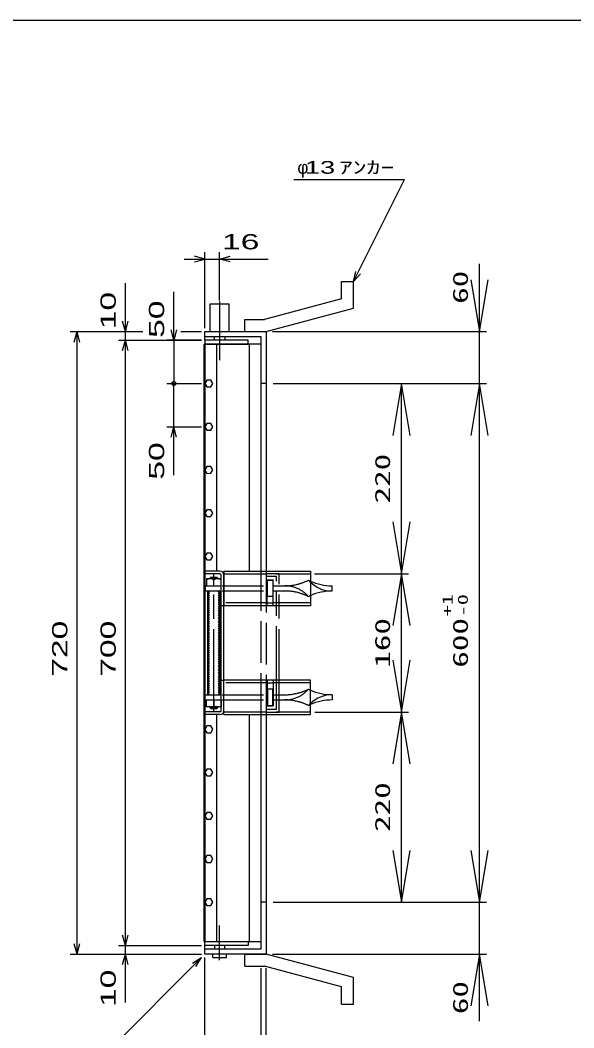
# Model space of a CAD drawing. Units: millimetres, scale not verified. Extents: x -1456 to 1389, y -1026 to 839.
# Drawn here: x -173 to 468, y -327 to 839 of the extents above; entities that cross this region are included whole.
import ezdxf
from ezdxf.enums import TextEntityAlignment as Align

# ---------------------------------------------------------------- set-up
doc = ezdxf.new("R2010")
doc.units = ezdxf.units.MM
doc.header["$LTSCALE"] = 8
for name, pattern in [('CHAIN', [18.5, 12, -1.5, 3.5, -1.5]), ('CHAIN_DOUBLE_DASH', [23.5, 12, -1.5, 3.5, -1.5, 3.5, -1.5]), ('DASHED', [7.5, 6, -1.5]), ('LONG_DASHED_DOTTED', [15.25, 12, -1.5, 0.25, -1.5])]:
    doc.linetypes.add(name, pattern=pattern)
for name, color, linetype, lineweight in [('0_2', 150, 'Continuous', 25), ('16', 3, 'Continuous', 25), ('17', 2, 'Continuous', 25), ('19', 6, 'Continuous', 25), ('22', 4, 'Continuous', 25)]:
    doc.layers.add(name, color=color, linetype=linetype, lineweight=lineweight)
doc.styles.add('ベクトル', font='')
doc.styles.add('ＭＳ ゴシック', font='')
doc.styles.get('ベクトル').set_extended_font_data('ベクトル')
doc.styles.get('ＭＳ ゴシック').set_extended_font_data('MS Gothic')

# ---------------------------------------------------------------- blocks, each defined once
blk = doc.blocks.new('open_arrow')
at = {"color": 0, "linetype": 'Continuous', "lineweight": -2}
blk.add_lwpolyline([(7.5, 1.25), (0, 0), (7.5, -1.25)], dxfattribs=at)

msp = doc.modelspace()

# ---------------------------------------------------------------- hatches: boundary and pattern name
at = {"layer": '17', "lineweight": 13}
h = msp.add_hatch(dxfattribs=at)
h.set_pattern_fill('USER', style=0, pattern_type=2)
h.set_pattern_definition([(135, (-117.031, 460.866), (-1.06066, -1.06066), [])])
h.paths.add_polyline_path([(44.068, 58.5), (44.068, 178.5), (46.068, 178.5), (46.068, 58.5)])
h = msp.add_hatch(dxfattribs=at)
h.set_pattern_fill('USER', style=0, pattern_type=2)
h.set_pattern_definition([(135, (-110.031, 460.866), (-1.06066, -1.06066), [])])
h.paths.add_polyline_path([(56.068, 58.5), (56.068, 178.5), (58.068, 178.5), (58.068, 58.5)])

# ---------------------------------------------------------------- linework, layer by layer
at = {"layer": '0_2'}
msp.add_line((-1379.2, 838.8), (1388.8, 838.8), dxfattribs=at)
at = {"layer": '16'}
for p, q in [((90.768, 468.5), (40.768, 468.5)), ((40.768, 468.5), (40.768, 464)), ((90.768, 464), (90.768, 468.5)), ((40.068, -227), (40.068, 464)), ((40.068, 464), (40.768, 464)), ((40.768, 464), (90.768, 464)), ((40.768, 464), (40.768, -227)), ((105.768, 464), (40.768, 464)), ((54.268, 464), (54.268, 201.5)), ((92.268, 201.5), (92.268, 464)), ((105.768, 201.5), (105.768, 464)), ((42.987, 422.379), (40.768, 418.465)), ((47.487, 422.415), (42.987, 422.379)), ((49.768, 418.5), (47.487, 422.415)), ((40.768, 418.465), (43.049, 414.585)), ((43.049, 414.585), (47.548, 414.621)), ((47.548, 414.621), (49.768, 418.535)), ((42.987, 372.379), (40.768, 368.465)), ((40.768, 368.465), (43.049, 364.585)), ((47.487, 372.415), (42.987, 372.379)), ((43.049, 364.585), (47.548, 364.621)), ((49.768, 368.5), (47.487, 372.415)), ((47.548, 364.621), (49.768, 368.535)), ((42.987, 322.379), (40.768, 318.465)), ((40.768, 318.465), (43.049, 314.585)), ((47.487, 322.415), (42.987, 322.379)), ((49.768, 318.5), (47.487, 322.415)), ((47.548, 314.621), (49.768, 318.535)), ((43.049, 314.585), (47.548, 314.621)), ((42.987, 272.379), (40.768, 268.465)), ((40.768, 268.465), (43.049, 264.585)), ((47.487, 272.415), (42.987, 272.379)), ((49.768, 268.5), (47.487, 272.415)), ((47.548, 264.621), (49.768, 268.535)), ((43.049, 264.585), (47.548, 264.621)), ((42.987, 222.379), (40.768, 218.465)), ((47.487, 222.415), (42.987, 222.379)), ((49.768, 218.5), (47.487, 222.415)), ((40.768, 218.465), (43.049, 214.585)), ((43.049, 214.585), (47.548, 214.621)), ((47.548, 214.621), (49.768, 218.535)), ((54.268, 35.5), (54.268, -227)), ((92.268, -227), (92.268, 35.5)), ((105.768, -227), (105.768, 35.5)), ((42.987, 22.379), (40.768, 18.465)), ((40.768, 18.465), (43.049, 14.585)), ((47.487, 22.415), (42.987, 22.379)), ((43.049, 14.585), (47.548, 14.621)), ((49.768, 18.5), (47.487, 22.415)), ((47.548, 14.621), (49.768, 18.535)), ((42.987, -27.621), (40.768, -31.535)), ((40.768, -31.535), (43.049, -35.415)), ((47.487, -27.585), (42.987, -27.621)), ((49.768, -31.5), (47.487, -27.585)), ((47.548, -35.379), (49.768, -31.465)), ((43.049, -35.415), (47.548, -35.379)), ((42.987, -77.621), (40.768, -81.535)), ((40.768, -81.535), (43.049, -85.415)), ((47.487, -77.585), (42.987, -77.621)), ((49.768, -81.5), (47.487, -77.585)), ((47.548, -85.379), (49.768, -81.465)), ((43.049, -85.415), (47.548, -85.379)), ((42.987, -127.621), (40.768, -131.535)), ((47.487, -127.585), (42.987, -127.621)), ((49.768, -131.5), (47.487, -127.585)), ((40.768, -131.535), (43.049, -135.415)), ((43.049, -135.415), (47.548, -135.379)), ((47.548, -135.379), (49.768, -131.465)), ((42.987, -177.621), (40.768, -181.535)), ((40.768, -181.535), (43.049, -185.415)), ((47.487, -177.585), (42.987, -177.621)), ((43.049, -185.415), (47.548, -185.379)), ((49.768, -181.5), (47.487, -177.585)), ((47.548, -185.379), (49.768, -181.465)), ((40.768, -227), (40.068, -227)), ((40.768, -227), (90.768, -227)), ((40.768, -231.5), (40.768, -227)), ((40.768, -227), (105.768, -227)), ((90.768, -231.5), (40.768, -231.5)), ((90.768, -227), (90.768, -231.5))]:
    msp.add_line(p, q, dxfattribs=at)
at = {"layer": '17', "color": 3}
for p, q in [((57.968, 201.5), (40.768, 201.5)), ((40.768, 198.3), (40.768, 201.5)), ((57.968, 198.3), (40.768, 198.3)), ((62.768, 201.5), (62.768, 161.5)), ((62.768, 201.5), (162.768, 201.5)), ((162.768, 201.5), (162.768, 161.5)), ((59.568, 40.3), (59.568, 196.7)), ((62.768, 40.3), (62.768, 196.7)), ((112.768, 191.5), (119.768, 191.5)), ((112.768, 161.5), (112.768, 191.5)), ((119.768, 161.5), (119.768, 191.5)), ((112.768, 164.7), (119.768, 164.7)), ((62.768, 161.5), (59.568, 161.5)), ((162.768, 161.5), (62.768, 161.5)), ((59.568, 75.5), (62.768, 75.5)), ((62.768, 35.5), (62.768, 75.5)), ((162.768, 75.5), (62.768, 75.5)), ((112.768, 75.5), (112.768, 45.5)), ((112.768, 72.3), (119.768, 72.3)), ((119.768, 75.5), (119.768, 45.5)), ((162.768, 35.5), (162.768, 75.5)), ((57.968, 38.7), (40.768, 38.7)), ((40.768, 38.7), (40.768, 35.5)), ((57.968, 35.5), (40.768, 35.5)), ((62.768, 35.5), (162.768, 35.5)), ((112.768, 45.5), (119.768, 45.5))]:
    msp.add_line(p, q, dxfattribs=at)
at = {"layer": '17', "color": 3, "linetype": 'DASHED'}
for p, q in [((62.768, 198.3), (162.768, 198.3)), ((112.768, 164.7), (62.768, 164.7)), ((162.768, 164.7), (119.768, 164.7)), ((112.768, 72.3), (62.768, 72.3)), ((162.768, 72.3), (119.768, 72.3)), ((62.768, 38.7), (162.768, 38.7))]:
    msp.add_line(p, q, dxfattribs=at)
at = {"layer": '17', "color": 171, "linetype": 'DASHED'}
for p, q in [((105.768, 35.5), (105.768, 201.5)), ((111.768, 201.5), (111.768, 35.5))]:
    msp.add_line(p, q, dxfattribs=at)
at = {"layer": '17'}
for p, q in [((59.568, 192.5), (42.568, 192.5)), ((42.568, 192.5), (42.568, 184.5)), ((46.068, 193), (47.568, 194.5)), ((46.068, 192.5), (46.068, 193)), ((46.068, 193), (56.068, 193)), ((46.88, 192.5), (46.88, 193.812)), ((47.568, 194.5), (54.568, 194.5)), ((51.068, 184.5), (51.068, 191.605)), ((56.068, 193), (54.568, 194.5)), ((55.256, 192.5), (55.256, 193.812)), ((56.068, 192.5), (56.068, 193)), ((59.568, 184.5), (59.568, 192.5)), ((113.268, 172), (113.268, 191)), ((113.268, 191), (119.268, 191)), ((119.268, 191), (119.268, 172)), ((41.068, 184.5), (41.068, 178.5)), ((41.068, 184.5), (59.568, 184.5)), ((41.068, 178.5), (59.568, 178.5)), ((42.568, 184.5), (59.568, 184.5)), ((45.068, 58.5), (45.068, 178.5)), ((57.068, 178.5), (57.068, 58.5)), ((188.068, 178.56), (188.068, 184.5)), ((119.268, 172), (113.268, 172)), ((41.068, 52.5), (41.068, 58.5)), ((41.068, 58.5), (59.568, 58.5)), ((119.268, 65), (113.268, 65)), ((113.268, 65), (113.268, 46)), ((119.268, 46), (119.268, 65)), ((188.068, 58.44), (188.068, 52.5)), ((41.068, 52.5), (59.568, 52.5)), ((42.568, 44.5), (42.568, 52.5)), ((42.568, 52.5), (59.568, 52.5)), ((51.068, 52.5), (51.068, 45.395)), ((59.568, 52.5), (59.568, 44.5)), ((59.568, 44.5), (42.568, 44.5)), ((46.068, 44.5), (46.068, 44)), ((46.068, 44), (56.068, 44)), ((46.068, 44), (47.568, 42.5)), ((46.88, 44.5), (46.88, 43.188)), ((47.568, 42.5), (54.568, 42.5)), ((56.068, 44), (54.568, 42.5)), ((55.256, 44.5), (55.256, 43.188)), ((56.068, 44.5), (56.068, 44)), ((113.268, 46), (119.268, 46))]:
    msp.add_line(p, q, dxfattribs=at)
at = {"layer": '17', "color": 33, "linetype": 'CHAIN'}
msp.add_line((51.068, 38.346), (51.068, 197.753), dxfattribs=at)
at = {"layer": '17', "color": 7}
for p, q in [((44.068, 58.5), (44.068, 178.5)), ((58.068, 178.5), (58.068, 58.5))]:
    msp.add_line(p, q, dxfattribs=at)
at = {"layer": '17', "linetype": 'DASHED'}
for p, q in [((60.653, 184.5), (113.268, 184.5)), ((60.653, 178.5), (113.268, 178.5)), ((119.268, 184.5), (133.068, 184.5)), ((119.268, 178.5), (133.068, 178.5)), ((60.653, 58.5), (113.268, 58.5)), ((119.268, 58.5), (133.068, 58.5)), ((60.653, 52.5), (113.268, 52.5)), ((119.268, 52.5), (133.068, 52.5))]:
    msp.add_line(p, q, dxfattribs=at)
at = {"layer": '17', "color": 3}
for centre, radius, start, end in [((57.968, 196.7), 4.8, 0, 90), ((57.968, 196.7), 1.6, 0, 90), ((57.968, 40.3), 4.8, 270, 0), ((57.968, 40.3), 1.6, 270, 0)]:
    msp.add_arc(centre, radius, start, end, dxfattribs=at)
at = {"layer": '17'}
for centre, radius, start, end in [((46.818, 182.055), 10.453, 66.00934, 113.99066), ((55.318, 182.055), 10.453, 66.00934, 113.99066), ((188.068, 245.923), 61.423, 245.67592, 270), ((188.068, 215), 36.5, 226.11997, 270), ((188.068, 117.077), 61.423, 90, 114.32408), ((188.068, 119.923), 61.423, 245.67592, 270), ((188.068, 22), 36.5, 90, 133.88003), ((188.068, -8.923), 61.423, 90, 114.32408), ((46.818, 54.945), 10.453, 246.00934, 293.99066), ((55.318, 54.945), 10.453, 246.00934, 293.99066)]:
    msp.add_arc(centre, radius, start, end, dxfattribs=at)
at = {"layer": '17', "linetype": 'DASHED'}
for centre, radius, start, end in [((133.068, 245.923), 61.423, 270, 285.77645), ((133.068, 245.923), 61.423, 285.77645, 296.59714), ((188.068, 215), 36.5, 221.11209, 226.11997), ((188.068, 245.923), 61.423, 243.40286, 245.67592), ((133.068, 148), 36.5, 62.77189, 90), ((133.068, 117.077), 61.423, 74.22355, 90), ((133.068, 148), 36.5, 41.11209, 62.77189), ((133.068, 117.077), 61.423, 63.40286, 74.22355), ((188.068, 117.077), 61.423, 114.32408, 116.59714), ((133.068, 119.923), 61.423, 270, 285.77645), ((133.068, 89), 36.5, 297.22811, 318.88791), ((133.068, 119.923), 61.423, 285.77645, 296.59714), ((188.068, 119.923), 61.423, 243.40286, 245.67592), ((133.068, 89), 36.5, 270, 297.22811), ((133.068, -8.923), 61.423, 74.22355, 90), ((133.068, -8.923), 61.423, 63.40286, 74.22355), ((188.068, 22), 36.5, 133.88003, 138.88791), ((188.068, -8.923), 61.423, 114.32408, 116.59714)]:
    msp.add_arc(centre, radius, start, end, dxfattribs=at)
at = {"layer": '19'}
for p, q in [((198.768, 536.5), (212.768, 536.5)), ((198.768, 516.5), (198.768, 536.5)), ((212.768, 505.5), (212.768, 536.5)), ((198.768, 516.5), (109.768, 492.5)), ((46.768, 478.5), (46.768, 510.5)), ((46.768, 510.5), (68.768, 510.5)), ((68.768, 478.5), (68.768, 510.5)), ((111.768, 478.5), (212.768, 505.5)), ((86.768, 492.5), (109.768, 492.5)), ((86.768, 478.5), (86.768, 492.5)), ((40.768, 468.5), (40.768, 478.5)), ((40.768, 478.5), (110.768, 478.5)), ((86.768, 478.5), (111.768, 478.5)), ((110.768, 478.5), (111.768, 477.5)), ((105.768, 472.5), (40.768, 472.5)), ((51.768, 468.5), (51.768, 472.5)), ((63.768, 472.5), (63.768, 468.5)), ((105.768, 201.5), (105.768, 472.5)), ((111.768, 477.5), (111.768, 201.5)), ((111.768, 418.5), (105.768, 418.5)), ((105.768, -235.5), (105.768, 35.5)), ((111.768, 35.5), (111.768, -240.5)), ((111.768, -181.5), (105.768, -181.5)), ((40.768, -241.5), (40.768, -231.5)), ((51.768, -231.5), (51.768, -235.5)), ((63.768, -235.5), (63.768, -231.5)), ((40.768, -235.5), (105.768, -235.5)), ((110.768, -241.5), (40.768, -241.5)), ((49.768, -245.5), (49.768, -241.5)), ((65.768, -245.5), (65.768, -241.5)), ((86.768, -241.5), (111.768, -241.5)), ((86.768, -255.5), (86.768, -241.5)), ((111.768, -240.5), (110.768, -241.5)), ((212.768, -268.5), (111.768, -241.5)), ((49.768, -245.5), (65.768, -245.5)), ((86.768, -255.5), (109.768, -255.5)), ((198.768, -279.5), (109.768, -255.5)), ((198.768, -299.5), (198.768, -279.5)), ((212.768, -299.5), (212.768, -268.5)), ((198.768, -299.5), (212.768, -299.5))]:
    msp.add_line(p, q, dxfattribs=at)
at = {"layer": '19', "linetype": 'LONG_DASHED_DOTTED'}
for p, q in [((57.768, 513.5), (57.768, 445.5)), ((57.768, -248.5), (57.768, -208.5))]:
    msp.add_line(p, q, dxfattribs=at)
at = {"layer": '19', "linetype": 'CHAIN_DOUBLE_DASH'}
for p, q in [((126.768, 198.5), (111.768, 198.5)), ((126.768, 38.5), (126.768, 198.5)), ((123.568, 195.3), (111.768, 195.3)), ((123.568, 41.7), (123.568, 195.3)), ((111.768, 41.7), (123.568, 41.7)), ((111.768, 38.5), (126.768, 38.5))]:
    msp.add_line(p, q, dxfattribs=at)
at = {"layer": '22'}
for p, q in [((143.768, 654.5), (271.768, 654.5)), ((212.768, 536.5), (271.768, 654.5)), ((16.768, 562.5), (40.768, 562.5)), ((40.768, 562.5), (28.768, 565.7)), ((28.768, 559.3), (40.768, 562.5)), ((40.768, 482.5), (40.768, 570.5)), ((40.768, 562.5), (57.768, 562.5)), ((57.768, 514.504), (57.768, 570.5)), ((57.768, 562.5), (69.768, 565.7)), ((69.768, 559.3), (57.768, 562.5)), ((57.768, 562.5), (113.768, 562.5)), ((212.768, 536.5), (215.168, 548.18)), ((358.348, 418.5), (358.348, 557.064)), ((212.768, 536.5), (220.768, 545.3)), ((-51.232, 478.5), (-51.232, 534.5)), ((4.768, 468.5), (4.768, 524.5)), ((-51.232, 478.5), (-54.432, 490.5)), ((-51.232, 478.5), (-48.032, 490.5)), ((-115.232, 478.5), (-31.232, 478.5)), ((-110.432, 466.5), (-107.232, 478.5)), ((-104.032, 466.5), (-107.232, 478.5)), ((-107.232, -241.5), (-107.232, 478.5)), ((-59.232, 478.5), (-31.232, 478.5)), ((-51.232, 468.5), (-51.232, 478.5)), ((4.768, 468.5), (1.568, 480.5)), ((7.968, 480.5), (4.768, 468.5)), ((12.768, 478.5), (36.768, 478.5)), ((12.768, 478.5), (36.768, 478.5)), ((118.768, 478.5), (366.348, 478.5)), ((-59.232, 468.5), (36.768, 468.5)), ((-54.432, 456.5), (-51.232, 468.5)), ((-48.032, 456.5), (-51.232, 468.5)), ((-51.232, -231.5), (-51.232, 468.5)), ((36.768, 468.5), (-3.232, 468.5)), ((4.768, 468.5), (4.768, 418.5)), ((-3.232, 418.5), (36.768, 418.5)), ((4.768, 368.5), (4.768, 418.5)), ((119.768, 418.5), (276.271, 418.5)), ((127.768, 418.5), (366.348, 418.5)), ((127.768, 418.5), (366.348, 418.5)), ((268.271, 198.5), (268.271, 418.5)), ((358.348, -181.5), (358.348, 418.5)), ((-3.232, 368.5), (36.768, 368.5)), ((1.568, 356.5), (4.768, 368.5)), ((7.968, 356.5), (4.768, 368.5)), ((4.768, 312.5), (4.768, 368.5)), ((167.421, 198.5), (276.271, 198.5)), ((167.421, 198.5), (276.271, 198.5)), ((268.271, 38.5), (268.271, 198.5)), ((167.808, 38.5), (276.271, 38.5)), ((167.808, 38.5), (276.271, 38.5)), ((268.271, -181.5), (268.271, 38.5)), ((119.768, -181.5), (276.271, -181.5)), ((127.768, -181.5), (366.348, -181.5)), ((127.768, -181.5), (366.348, -181.5)), ((358.348, -319.082), (358.348, -181.5)), ((-51.232, -231.5), (-54.432, -219.5)), ((-51.232, -231.5), (-48.032, -219.5)), ((-107.232, -241.5), (-110.432, -229.5)), ((-107.232, -241.5), (-104.032, -229.5)), ((-59.232, -231.5), (36.768, -231.5)), ((-51.232, -241.5), (-51.232, -231.5)), ((-115.232, -241.5), (36.768, -241.5)), ((-59.232, -241.5), (36.768, -241.5)), ((-54.432, -253.5), (-51.232, -241.5)), ((-48.032, -253.5), (-51.232, -241.5)), ((-51.232, -297.5), (-51.232, -241.5)), ((118.768, -241.5), (366.348, -241.5)), ((-83.232, -365.5), (36.768, -245.5)), ((26.368, -251.9), (36.768, -245.5)), ((30.368, -255.9), (36.768, -245.5)), ((40.768, -373.5), (40.768, -245.5)), ((40.768, -429.5), (40.768, -245.5)), ((105.768, -373.5), (105.768, -257.7)), ((111.768, -429.5), (111.768, -257.7))]:
    msp.add_line(p, q, dxfattribs=at)
msp.add_circle((4.768, 418.5), 2.4, dxfattribs=at)

# ---------------------------------------------------------------- block references
at = {"layer": '22', "xscale": 8, "yscale": 8}
for p, rotation in [((358.348, 478.5), 90), ((268.271, 418.5), 270), ((358.348, 418.5), 270), ((268.271, 198.5), 90), ((268.271, 198.5), 270), ((268.271, 38.5), 90), ((268.271, 38.5), 270), ((268.271, -181.5), 90), ((358.348, -181.5), 90), ((358.348, -241.5), 270)]:
    msp.add_blockref('open_arrow', p, dxfattribs=dict(at, rotation=rotation))

# ---------------------------------------------------------------- texts
at = {"layer": '22', "color": 2, "style": 'ベクトル'}
for s, height, width, p in [('ｱﾝｶｰ', 14.66, 1.6, (195.768, 668.5)), (' 13 ', 14.66, 1.6, (147.768, 668.5)), (' 16 ', 17.6, 1.65, (49.768, 582.5))]:
    msp.add_text(s, height=height, dxfattribs=dict(at, width=width)).set_placement(p, align=Align.MIDDLE_LEFT)
msp.add_text('φ', height=14.66, dxfattribs=at).set_placement((147.768, 668.5), align=Align.MIDDLE_LEFT)
at = {"layer": '22', "style": 'ＭＳ ゴシック', "width": 1.6}
msp.add_text('60', height=17.6, rotation=90, dxfattribs=at).set_placement((350.348, 510.664), align=Align.BOTTOM_LEFT)
at = {"layer": '22', "color": 2, "style": 'ベクトル', "width": 1.65}
for s, p in [(' 10 ', (-71.232, 470.5)), (' 50 ', (-15.232, 460.5)), (' 50 ', (-15.232, 296.5)), (' 720 ', (-127.232, 68.5)), (' 700 ', (-71.232, 68.5)), (' 10 ', (-71.232, -313.5))]:
    msp.add_text(s, height=17.6, rotation=90, dxfattribs=at).set_placement(p, align=Align.MIDDLE_LEFT)
at = {"layer": '22', "style": 'ＭＳ ゴシック', "width": 1.6}
for s, p in [('220', (260.271, 308.5)), ('160', (260.271, 118.5)), ('600', (350.348, 118.5)), ('220', (260.271, -71.5))]:
    msp.add_text(s, height=17.6, rotation=90, dxfattribs=at).set_placement(p, align=Align.BOTTOM_CENTER)
at = {"layer": '22', "color": 2, "style": 'ＭＳ ゴシック', "width": 1.6}
for s, p in [('+1', (321.394, 162.093)), ('-0', (339.097, 162.093))]:
    msp.add_text(s, height=11.73, rotation=90, dxfattribs=at).set_placement(p, align=Align.MIDDLE_CENTER)
at = {"layer": '22', "style": 'ＭＳ ゴシック', "width": 1.6}
msp.add_text('60', height=17.6, rotation=90, dxfattribs=at).set_placement((350.348, -272.682), align=Align.BOTTOM_RIGHT)

doc.saveas('drawing.dxf')
